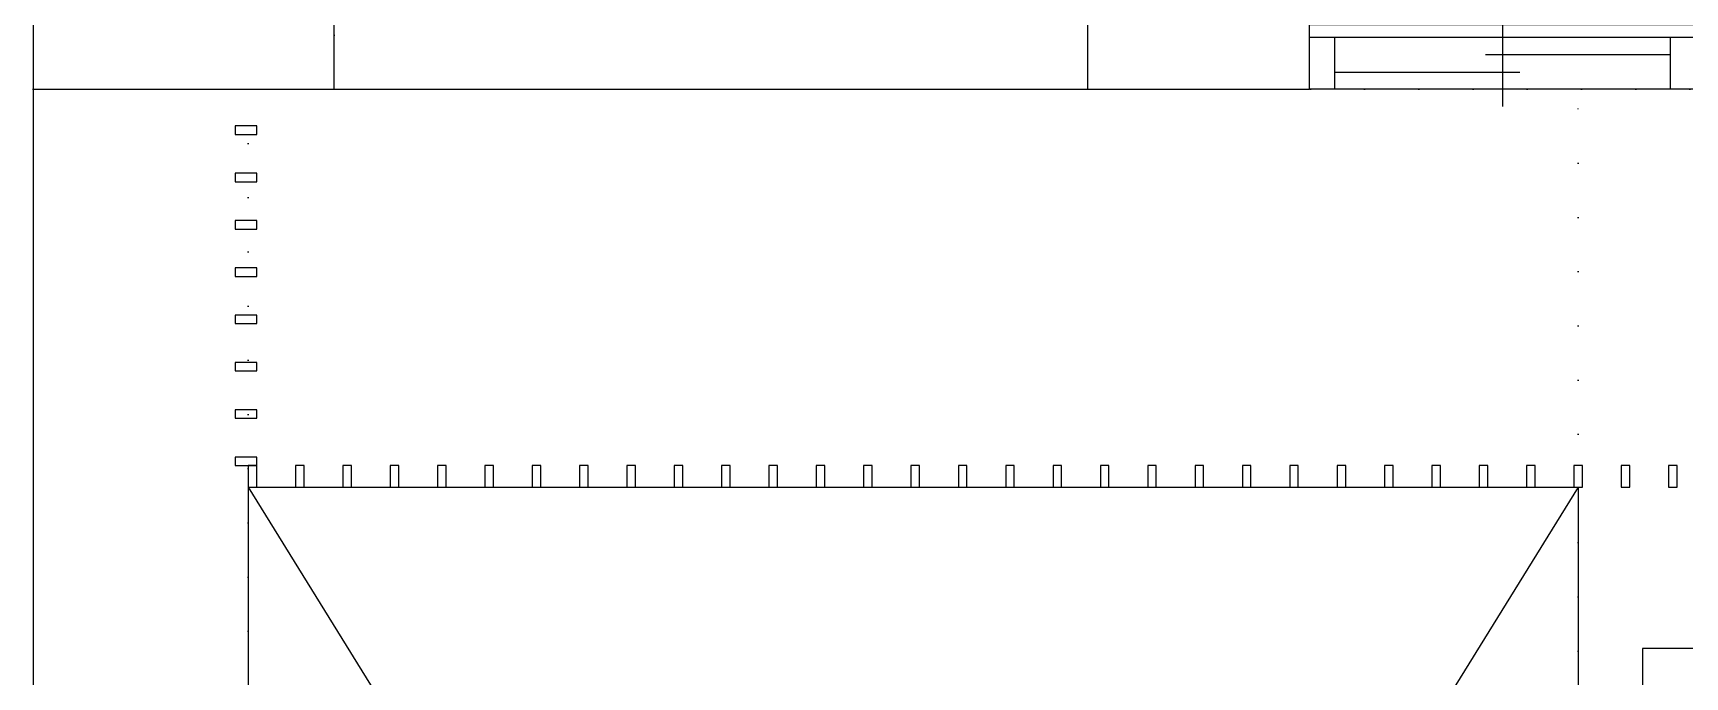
# Model space of a CAD drawing. Header units: millimetres. Extents: x 45074 to 106565, y 51012 to 60222.
# Drawn here: x 102757.9 to 103141.7, y 56218.9 to 56368.6 of the extents above; entities that cross this region are included whole.
import ezdxf

# ---------------------------------------------------------------- set-up
doc = ezdxf.new("R2010")
doc.units = ezdxf.units.MM
doc.header["$LTSCALE"] = 50
doc.header["$MEASUREMENT"] = 0
doc.linetypes.add('DOT', pattern=[0.25, 0, -0.25])
doc.layers.get('0').update_dxf_attribs({"color": 8, "linetype": 'CONTINUOUS'})
doc.layers.add('00', color=7, linetype='DOT')

# ---------------------------------------------------------------- blocks, each defined once
blk = doc.blocks.new('*U28', base_point=(551368.96, 44174.06))
for p, q in [((551368.96, 44185.56), (551368.96, 44165.56)), ((551323.96, 44166.56), (551323.96, 44181.56)), ((551413.96, 44181.56), (551323.96, 44181.56)), ((551329.96, 44181.56), (551329.96, 44169.56)), ((551407.96, 44181.56), (551407.96, 44169.56)), ((551413.96, 44166.56), (551413.96, 44181.56)), ((551329.96, 44177.56), (551372.96, 44177.56)), ((551407.96, 44173.56), (551364.96, 44173.56)), ((551413.96, 44169.56), (551323.96, 44169.56)), ((551413.96, 44166.56), (551323.96, 44166.56))]:
    blk.add_line(p, q)

msp = doc.modelspace()

# ---------------------------------------------------------------- linework, layer by layer
for p, q in [((103002.857, 56620.566), (103002.857, 56355.566)), ((102757.857, 56355.566), (102757.857, 55670.566)), ((102827.857, 56355.566), (103002.857, 56355.566)), ((103002.857, 56355.566), (103054.357, 56355.566)), ((102807.857, 56263.066), (102807.857, 55763.066)), ((103116.857, 56263.066), (102807.857, 55763.066)), ((102807.857, 56263.066), (103116.857, 55763.066)), ((102807.857, 56263.066), (103116.857, 56263.066)), ((103116.857, 56263.066), (103116.857, 55670.566)), ((103777.857, 56225.566), (103131.857, 56225.566)), ((103131.857, 56225.566), (103131.857, 56130.566))]:
    msp.add_line(p, q)
for points in [[(102757.857, 56355.566), (102827.857, 56355.566), (102827.857, 56425.566), (102757.857, 56425.566)], [(102804.857, 56347.066), (102804.857, 56345.066), (102809.857, 56345.066), (102809.857, 56347.066)], [(102804.857, 56336.066), (102804.857, 56334.066), (102809.857, 56334.066), (102809.857, 56336.066)], [(102804.857, 56325.066), (102804.857, 56323.066), (102809.857, 56323.066), (102809.857, 56325.066)], [(102804.857, 56314.066), (102804.857, 56312.066), (102809.857, 56312.066), (102809.857, 56314.066)], [(102804.857, 56303.066), (102804.857, 56301.066), (102809.857, 56301.066), (102809.857, 56303.066)], [(102804.857, 56292.066), (102804.857, 56290.066), (102809.857, 56290.066), (102809.857, 56292.066)], [(102804.857, 56281.066), (102804.857, 56279.066), (102809.857, 56279.066), (102809.857, 56281.066)], [(102804.857, 56270.066), (102804.857, 56268.066), (102809.857, 56268.066), (102809.857, 56270.066)], [(102807.857, 56263.066), (102809.857, 56263.066), (102809.857, 56268.066), (102807.857, 56268.066)], [(102818.857, 56263.066), (102820.857, 56263.066), (102820.857, 56268.066), (102818.857, 56268.066)], [(102829.857, 56263.066), (102831.857, 56263.066), (102831.857, 56268.066), (102829.857, 56268.066)], [(102840.857, 56263.066), (102842.857, 56263.066), (102842.857, 56268.066), (102840.857, 56268.066)], [(102851.857, 56263.066), (102853.857, 56263.066), (102853.857, 56268.066), (102851.857, 56268.066)], [(102862.857, 56263.066), (102864.857, 56263.066), (102864.857, 56268.066), (102862.857, 56268.066)], [(102873.857, 56263.066), (102875.857, 56263.066), (102875.857, 56268.066), (102873.857, 56268.066)], [(102884.857, 56263.066), (102886.857, 56263.066), (102886.857, 56268.066), (102884.857, 56268.066)], [(102895.857, 56263.066), (102897.857, 56263.066), (102897.857, 56268.066), (102895.857, 56268.066)], [(102906.857, 56263.066), (102908.857, 56263.066), (102908.857, 56268.066), (102906.857, 56268.066)], [(102917.857, 56263.066), (102919.857, 56263.066), (102919.857, 56268.066), (102917.857, 56268.066)], [(102928.857, 56263.066), (102930.857, 56263.066), (102930.857, 56268.066), (102928.857, 56268.066)], [(102939.857, 56263.066), (102941.857, 56263.066), (102941.857, 56268.066), (102939.857, 56268.066)], [(102950.857, 56263.066), (102952.857, 56263.066), (102952.857, 56268.066), (102950.857, 56268.066)], [(102961.857, 56263.066), (102963.857, 56263.066), (102963.857, 56268.066), (102961.857, 56268.066)], [(102972.857, 56263.066), (102974.857, 56263.066), (102974.857, 56268.066), (102972.857, 56268.066)], [(102983.857, 56263.066), (102985.857, 56263.066), (102985.857, 56268.066), (102983.857, 56268.066)], [(102994.857, 56263.066), (102996.857, 56263.066), (102996.857, 56268.066), (102994.857, 56268.066)], [(103005.857, 56263.066), (103007.857, 56263.066), (103007.857, 56268.066), (103005.857, 56268.066)], [(103016.857, 56263.066), (103018.857, 56263.066), (103018.857, 56268.066), (103016.857, 56268.066)], [(103027.857, 56263.066), (103029.857, 56263.066), (103029.857, 56268.066), (103027.857, 56268.066)], [(103038.857, 56263.066), (103040.857, 56263.066), (103040.857, 56268.066), (103038.857, 56268.066)], [(103049.857, 56263.066), (103051.857, 56263.066), (103051.857, 56268.066), (103049.857, 56268.066)], [(103060.857, 56263.066), (103062.857, 56263.066), (103062.857, 56268.066), (103060.857, 56268.066)], [(103071.857, 56263.066), (103073.857, 56263.066), (103073.857, 56268.066), (103071.857, 56268.066)], [(103082.857, 56263.066), (103084.857, 56263.066), (103084.857, 56268.066), (103082.857, 56268.066)], [(103093.857, 56263.066), (103095.857, 56263.066), (103095.857, 56268.066), (103093.857, 56268.066)], [(103104.857, 56263.066), (103106.857, 56263.066), (103106.857, 56268.066), (103104.857, 56268.066)], [(103115.857, 56263.066), (103117.857, 56263.066), (103117.857, 56268.066), (103115.857, 56268.066)], [(103126.857, 56263.066), (103128.857, 56263.066), (103128.857, 56268.066), (103126.857, 56268.066)], [(103137.857, 56263.066), (103139.857, 56263.066), (103139.857, 56268.066), (103137.857, 56268.066)]]:
    msp.add_lwpolyline(points, close=True)
at = {"layer": '00'}
for p, q in [((102757.857, 56355.566), (102757.857, 55670.566)), ((102807.857, 56355.566), (102807.857, 55670.566)), ((102827.857, 56355.566), (103535.357, 56355.566)), ((103116.857, 55670.566), (103116.857, 56355.566))]:
    msp.add_line(p, q, dxfattribs=at)
msp.add_lwpolyline([(102757.857, 56355.566), (102827.857, 56355.566), (102827.857, 56425.566), (102757.857, 56425.566)], close=True, dxfattribs=at)

# ---------------------------------------------------------------- block references
at = {"xscale": -1, "rotation": 180}
msp.add_blockref('*U28', (103099.357, 56363.066), dxfattribs=at)

doc.saveas('drawing.dxf')
